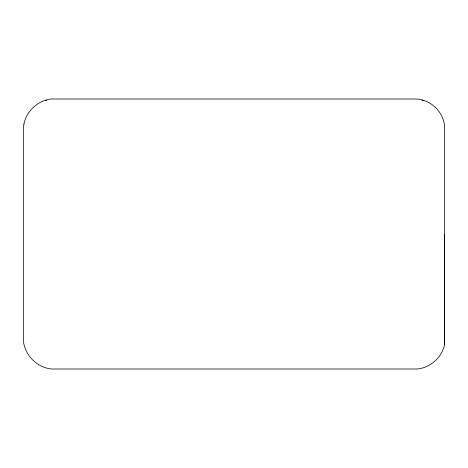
<?xml version="1.0" encoding="UTF-8"?>
<svg xmlns="http://www.w3.org/2000/svg" width="468" height="468" viewBox="0 0 468 468"><rect width="100%" height="100%" fill="white"/><g stroke="black" fill="none" stroke-linecap="round" stroke-linejoin="round"><path stroke-width="0.7" d="M45.314 100.304L46.777 100.304M421.972 100.304L423.429 100.304M444.512 234.72L444.512 344.91M23.909 124.219L23.4 127.764L23.4 340.856C24.792 355.294 37.107 367.608 51.544 369L417.251 369C430.361 367.754 441.88 357.476 444.6 344.588L444.419 124.845C442.605 111.091 430.367 99.76 416.514 99L50.872 99C37.727 100.614 26.401 111.208 23.909 124.219"/></g></svg>
